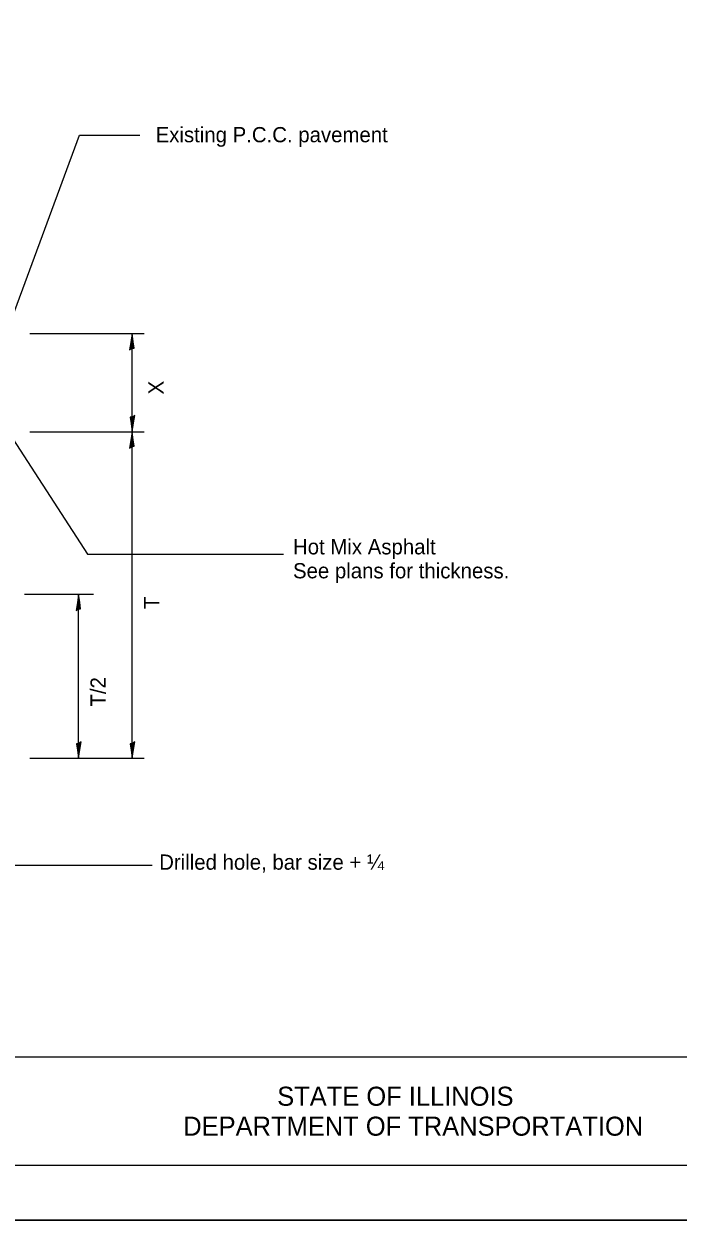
# Model space of a CAD drawing. Extents: x 0 to 2.83, y 0 to 1.83.
# Drawn here: x 1.182 to 1.683, y 0 to 0.916 of the extents above; entities that cross this region are included whole.
import ezdxf

# ---------------------------------------------------------------- set-up
doc = ezdxf.new("R2010")
doc.units = 0
for name, color, linetype in [('RD_Pr_Roadway_Dimensions', 7, 'Continuous'), ('RD_Pr_Roadway_Notes', 7, 'Continuous'), ('SH_General_Details', 7, 'Continuous'), ('SH_Printer_Plotting_Border', 7, 'Continuous')]:
    doc.layers.add(name, color=color, linetype=linetype)

msp = doc.modelspace()

# ---------------------------------------------------------------- linework, layer by layer
at = {"layer": 'RD_Pr_Roadway_Dimensions'}
for p, q in [((1.18667, 0.67848), (1.2743, 0.67848)), ((1.26502, 0.60344), (1.26502, 0.67848)), ((1.18667, 0.60344), (1.2743, 0.60344)), ((1.26502, 0.47904), (1.26502, 0.60344)), ((1.18271, 0.47904), (1.23549, 0.47904)), ((1.22403, 0.35343), (1.22403, 0.47904)), ((1.26502, 0.35343), (1.26502, 0.47904)), ((1.18667, 0.35343), (1.2743, 0.35343))]:
    msp.add_line(p, q, dxfattribs=at)
for points in [[(1.26485, 0.667), (1.26657, 0.66739), (1.26583, 0.67224), (1.26502, 0.67848), (1.26411, 0.67182), (1.26308, 0.66598), (1.26485, 0.667), (1.26599, 0.66751), (1.26501, 0.67429), (1.26371, 0.66688), (1.26517, 0.66798), (1.26497, 0.67109), (1.26452, 0.66809)], [(1.26519, 0.61492), (1.26348, 0.61454), (1.26421, 0.60968), (1.26502, 0.60344), (1.26594, 0.61011), (1.26696, 0.61594), (1.26519, 0.61492), (1.26406, 0.61441), (1.26503, 0.60764), (1.26633, 0.61504), (1.26487, 0.61395), (1.26507, 0.61084), (1.26552, 0.61383)], [(1.26485, 0.59197), (1.26657, 0.59235), (1.26583, 0.5972), (1.26502, 0.60344), (1.26411, 0.59678), (1.26308, 0.59094), (1.26485, 0.59197), (1.26599, 0.59248), (1.26501, 0.59925), (1.26371, 0.59185), (1.26517, 0.59294), (1.26497, 0.59605), (1.26452, 0.59306)], [(1.22386, 0.46756), (1.22557, 0.46795), (1.22483, 0.4728), (1.22403, 0.47904), (1.22311, 0.47238), (1.22209, 0.46654), (1.22386, 0.46756), (1.22499, 0.46807), (1.22402, 0.47485), (1.22272, 0.46744), (1.22417, 0.46854), (1.22398, 0.47165), (1.22352, 0.46865)], [(1.22419, 0.3649), (1.22248, 0.36452), (1.22322, 0.35967), (1.22403, 0.35343), (1.22494, 0.36009), (1.22597, 0.36593), (1.22419, 0.3649), (1.22306, 0.36439), (1.22404, 0.35762), (1.22534, 0.36502), (1.22388, 0.36393), (1.22408, 0.36082), (1.22453, 0.36381)], [(1.26519, 0.3649), (1.26348, 0.36452), (1.26421, 0.35967), (1.26502, 0.35343), (1.26594, 0.36009), (1.26696, 0.36593), (1.26519, 0.3649), (1.26406, 0.36439), (1.26503, 0.35762), (1.26633, 0.36502), (1.26487, 0.36393), (1.26507, 0.36082), (1.26552, 0.36381)]]:
    msp.add_lwpolyline(points, dxfattribs=at)
at = {"layer": 'RD_Pr_Roadway_Notes'}
for p, q in [((1.12783, 0.56863), (1.22478, 0.83035)), ((1.22478, 0.83035), (1.27077, 0.83035)), ((1.16025, 0.61845), (1.23078, 0.5098)), ((1.23078, 0.5098), (1.38085, 0.5098)), ((1.14495, 0.27158), (1.28026, 0.27158))]:
    msp.add_line(p, q, dxfattribs=at)
at = {"layer": 'SH_General_Details'}
for p, q in [((0.16666, 0.125), (2.79166, 0.125)), ((2.83333, 0), (-0.00001, 0))]:
    msp.add_line(p, q, dxfattribs=at)
msp.add_lwpolyline([(0.16666, 1.79167), (2.79166, 1.79167), (2.79166, 0.04167), (0.16666, 0.04167)], close=True, dxfattribs=at)
at = {"layer": 'SH_Printer_Plotting_Border'}
msp.add_lwpolyline([(-0.00001, 0), (2.83333, 0), (2.83333, 1.83333), (-0.00001, 1.83333)], close=True, dxfattribs=at)

# ---------------------------------------------------------------- texts
at = {"layer": 'RD_Pr_Roadway_Dimensions'}
for s, height, p in [('X', 0.01167, (1.28902, 0.63196)), ('T', 0.01167, (1.28578, 0.4677)), ('T/2 ', 0.011667, (1.24478, 0.39305))]:
    msp.add_text(s, height=height, rotation=90, dxfattribs=at).set_placement(p)
at = {"layer": 'RD_Pr_Roadway_Notes'}
for s, p in [('Existing P.C.C. pavement', (1.28299, 0.82495)), ('Hot Mix Asphalt', (1.38817, 0.50952)), ('See plans for thickness.', (1.38817, 0.49119)), ('Drilled hole, bar size + ¼', (1.2857, 0.26816))]:
    msp.add_text(s, height=0.0116667, dxfattribs=at).set_placement(p)
at = {"layer": 'SH_General_Details'}
for s, p in [('STATE OF ILLINOIS', (1.37608, 0.0875)), ('DEPARTMENT OF TRANSPORTATION', (1.30415, 0.06458))]:
    msp.add_text(s, height=0.0145835, dxfattribs=at).set_placement(p)

doc.saveas('drawing.dxf')
